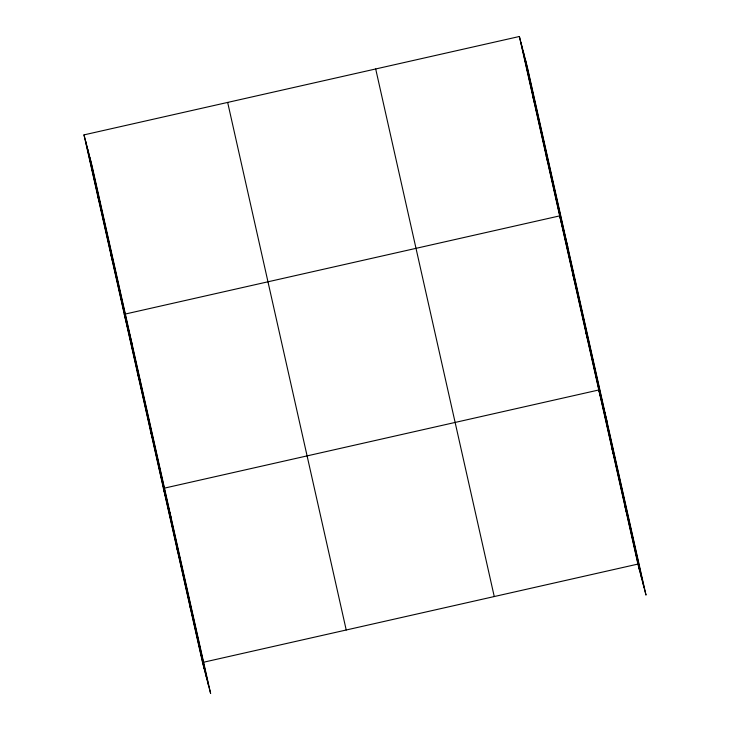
<?xml version="1.0" encoding="UTF-8"?>
<svg xmlns="http://www.w3.org/2000/svg" width="730" height="730" viewBox="0 0 730 730"><rect width="100%" height="100%" fill="white"/><g stroke="black" fill="none" stroke-linecap="round" stroke-linejoin="round"><path stroke-width="1.09" d="M83.987 134.886L92.071 165.92L210.632 693.5L202.548 662.466L83.987 134.886L519.368 36.5L527.452 67.534L646.014 595.114L637.929 564.08L519.368 36.5M202.548 662.466L637.929 564.08M532.8 96.296L534.451 102.629M546.241 156.083L547.892 162.416M567.767 246.913L559.673 215.879L124.301 314.265L132.386 345.299M572.721 273.905L574.373 280.247M585.761 331.94L587.413 338.273M606.885 421.018L598.801 389.975L163.42 488.361L171.504 519.404M611.849 448.01L613.492 454.343M624.889 506.045L626.541 512.378M97.428 194.682L99.07 201.015M110.86 254.469L112.511 260.802M137.34 372.291L138.992 378.633M150.38 430.326L152.032 436.659M176.468 546.396L178.111 552.729M189.508 604.431L191.16 610.764M525.326 59.386L643.887 586.966M523.136 50.991L641.707 578.561M521.019 42.833L639.58 570.413M375.695 68.967L494.256 596.547M227.66 102.419L346.221 629.99M89.945 157.771L208.506 685.351M87.755 149.376L206.325 676.947M85.638 141.218L204.199 668.799"/></g></svg>
